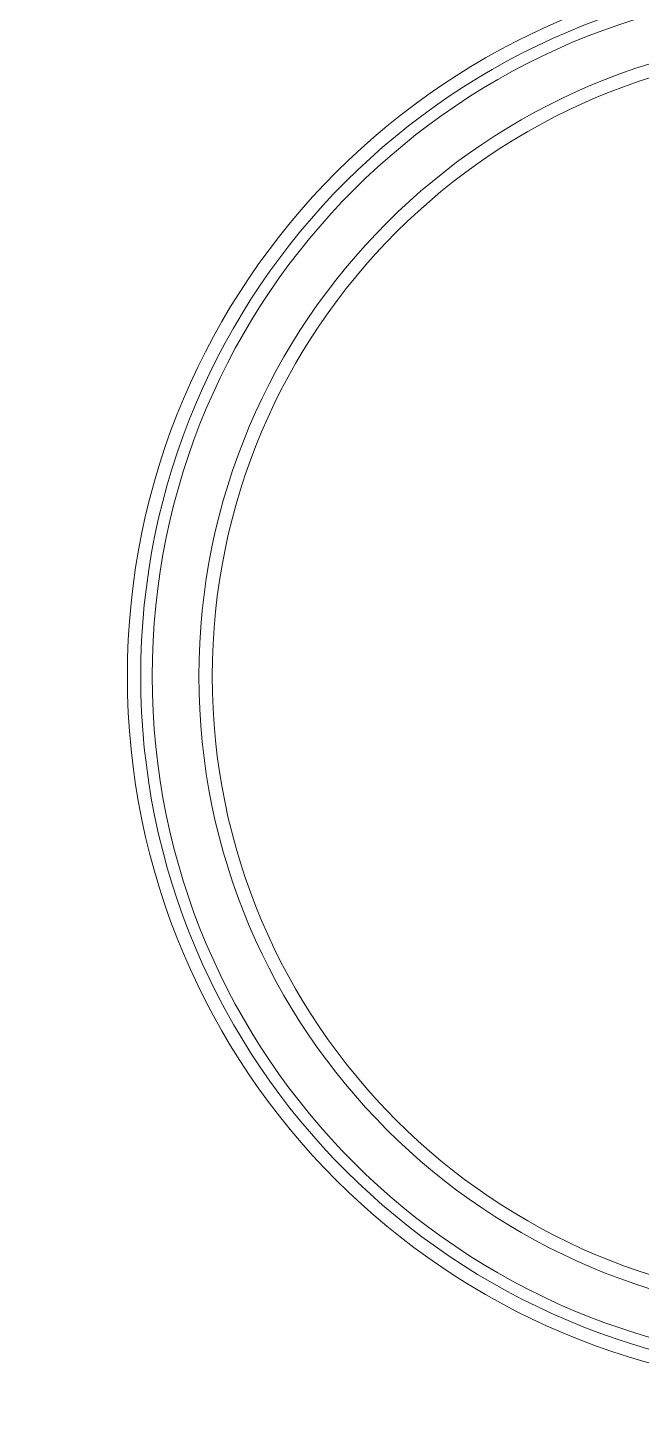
# Model space of a CAD drawing. Header units: centimetres. Extents: x -13594 to 4017, y -3206 to 1780.
# Drawn here: x 1778.3 to 1904.2, y -1974.5 to -1689.7 of the extents above; entities that cross this region are included whole.
import ezdxf

# ---------------------------------------------------------------- set-up
doc = ezdxf.new("R2010")
doc.units = ezdxf.units.CM

msp = doc.modelspace()

# ---------------------------------------------------------------- linework, layer by layer
at = {"color": 7, "linetype": 'Continuous', "lineweight": 0}
for radius in [406.21, 406.02, 404.87, 400.13, 146.28, 143.54, 141.18, 131.61, 128.87]:
    msp.add_circle((1945.05, -1822.82), radius, dxfattribs=at)

doc.saveas('drawing.dxf')
